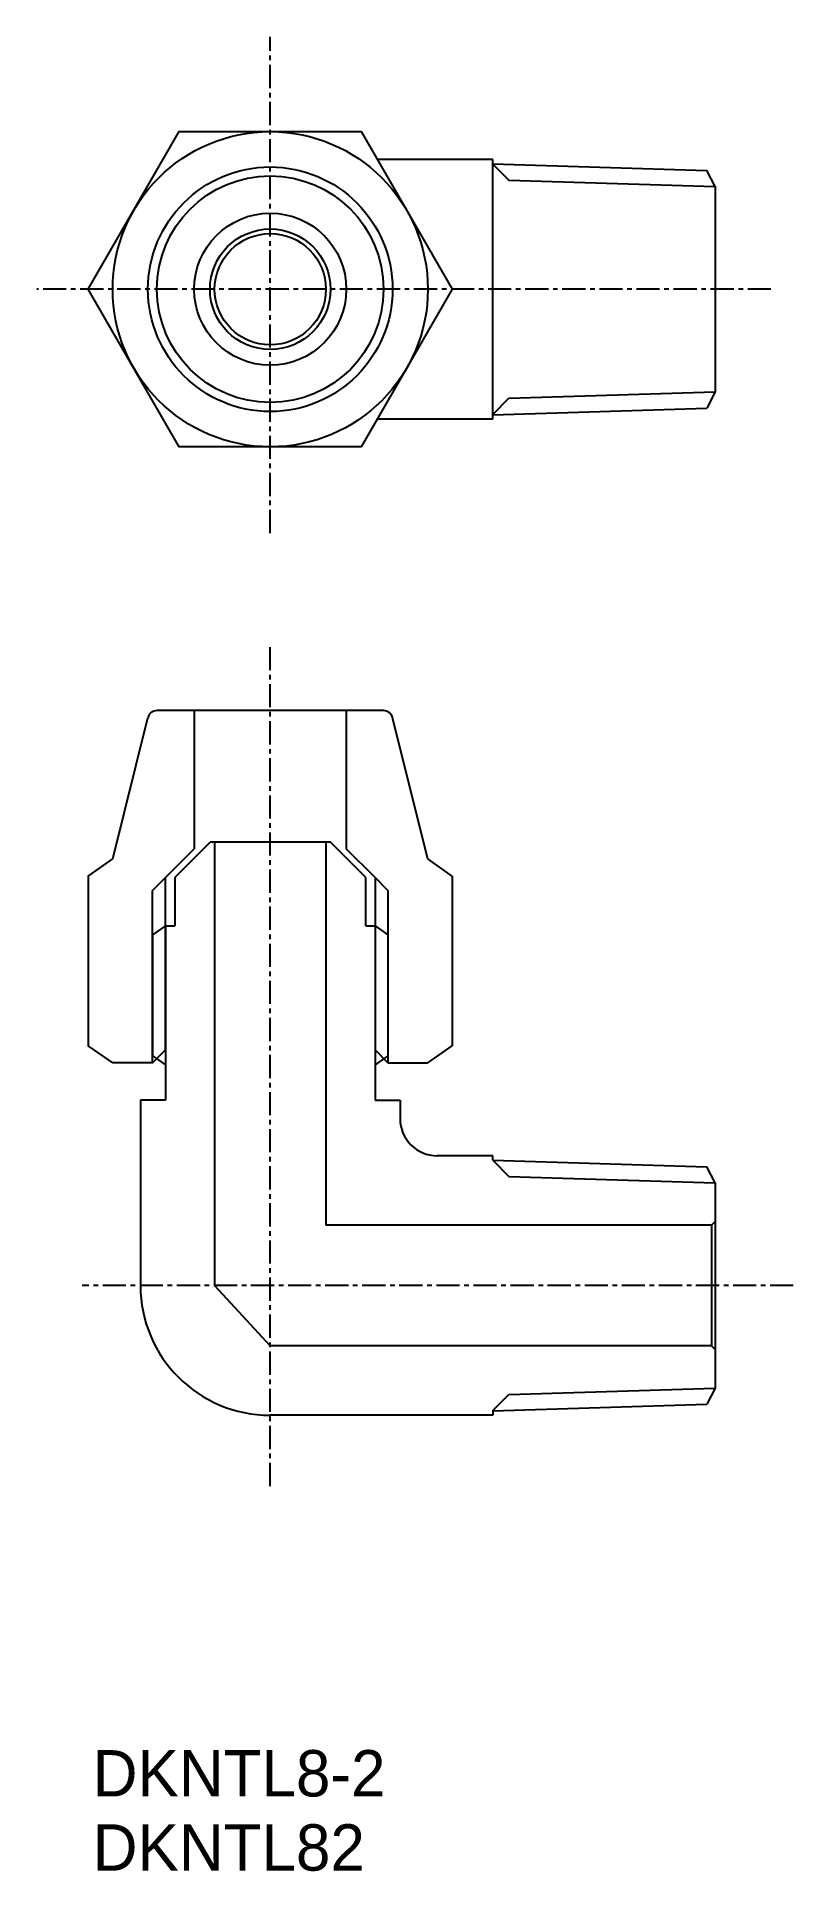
# Model space of a CAD drawing. Extents: x 1274.4 to 1315.2, y -135.9 to -37.
import ezdxf

# ---------------------------------------------------------------- set-up
doc = ezdxf.new("R2010")
doc.units = 0
doc.linetypes.add('CENTER', pattern=[2, 1.25, -0.25, 0.25, -0.25])
doc.layers.get('0').update_dxf_attribs({"linetype": 'CONTINUOUS'})
doc.layers.add('CENTER', color=1, linetype='CENTER')

msp = doc.modelspace()

# ---------------------------------------------------------------- linework, layer by layer
at = {"color": 7, "linetype": 'CONTINUOUS'}
for p, q in [((1298.987, -43.579), (1292.761, -43.579)), ((1298.987, -57.579), (1298.987, -43.579)), ((1298.987, -43.813), (1310.534, -44.173)), ((1310.987, -45.044), (1310.534, -44.173)), ((1310.987, -45.044), (1310.987, -56.113)), ((1310.987, -56.113), (1310.534, -56.983)), ((1298.987, -57.344), (1310.534, -56.983)), ((1298.987, -57.579), (1292.76, -57.579)), ((1278.487, -81.305), (1280.392, -73.684)), ((1293.097, -73.305), (1280.877, -73.305)), ((1282.887, -73.305), (1282.887, -80.755)), ((1291.087, -73.305), (1291.087, -80.755)), ((1295.487, -81.305), (1293.582, -73.684)), ((1281.337, -82.305), (1282.887, -80.755)), ((1281.837, -82.305), (1283.737, -80.405)), ((1290.237, -80.405), (1283.737, -80.405)), ((1283.987, -80.405), (1283.987, -104.305)), ((1289.987, -80.405), (1289.987, -101.055)), ((1292.137, -82.305), (1290.237, -80.405)), ((1292.637, -82.305), (1291.087, -80.755)), ((1277.172, -82.226), (1278.487, -81.305)), ((1296.802, -82.226), (1295.487, -81.305)), ((1277.172, -82.226), (1277.172, -91.385)), ((1281.337, -82.305), (1280.637, -83.005)), ((1281.337, -91.605), (1281.337, -82.305)), ((1281.837, -82.305), (1281.837, -84.905)), ((1292.137, -84.905), (1292.137, -82.305)), ((1292.637, -82.305), (1292.637, -91.605)), ((1292.637, -82.305), (1293.337, -83.005)), ((1296.802, -82.226), (1296.802, -91.385)), ((1281.337, -84.905), (1280.637, -85.396)), ((1281.337, -84.905), (1281.337, -94.305)), ((1281.337, -84.905), (1281.837, -84.905)), ((1292.137, -84.905), (1292.637, -84.905)), ((1292.637, -84.905), (1292.637, -94.305)), ((1292.637, -84.905), (1293.337, -85.396)), ((1280.637, -85.396), (1280.631, -91.911)), ((1293.337, -85.396), (1293.337, -91.915)), ((1278.487, -92.305), (1277.172, -91.385)), ((1280.637, -92.305), (1281.337, -91.605)), ((1280.637, -91.915), (1281.337, -92.405)), ((1293.337, -92.305), (1292.637, -91.605)), ((1293.337, -91.915), (1292.637, -92.405)), ((1295.487, -92.305), (1296.802, -91.385)), ((1280.637, -92.305), (1278.487, -92.305)), ((1293.337, -92.305), (1295.487, -92.305)), ((1279.987, -94.305), (1279.987, -104.305)), ((1281.337, -94.305), (1279.987, -94.305)), ((1292.637, -94.305), (1293.987, -94.305)), ((1293.987, -94.305), (1293.987, -95.305)), ((1298.987, -97.305), (1295.987, -97.305)), ((1298.987, -97.555), (1298.987, -97.305)), ((1298.987, -97.539), (1310.534, -97.9)), ((1310.987, -98.77), (1310.534, -97.9)), ((1310.987, -98.77), (1310.987, -109.84)), ((1310.787, -101.055), (1310.987, -100.855)), ((1310.787, -101.055), (1289.987, -101.055)), ((1310.787, -101.055), (1310.787, -107.555)), ((1283.987, -104.305), (1286.987, -107.555)), ((1310.787, -107.555), (1286.987, -107.555)), ((1310.787, -107.555), (1310.987, -107.755)), ((1298.987, -111.071), (1310.534, -110.71)), ((1310.987, -109.84), (1310.534, -110.71)), ((1298.987, -111.305), (1286.987, -111.305)), ((1298.987, -111.055), (1298.987, -111.305))]:
    msp.add_line(p, q, dxfattribs=at)
at = {"color": 3, "linetype": 'CONTINUOUS'}
for p, q in [((1298.987, -43.828), (1299.854, -44.696)), ((1299.854, -44.696), (1310.987, -45.044)), ((1299.854, -56.461), (1310.987, -56.113)), ((1298.987, -57.328), (1299.854, -56.461)), ((1280.637, -92.305), (1280.637, -83.005)), ((1293.337, -83.005), (1293.337, -92.305)), ((1298.987, -97.555), (1299.854, -98.422)), ((1299.854, -98.422), (1310.987, -98.77)), ((1298.987, -111.055), (1299.854, -110.188)), ((1299.854, -110.188), (1310.987, -109.84))]:
    msp.add_line(p, q, dxfattribs=at)
at = {"color": 7, "linetype": 'CONTINUOUS'}
msp.add_lwpolyline([(1296.802, -50.578), (1291.895, -59.078), (1282.08, -59.078), (1277.172, -50.578), (1282.08, -42.078), (1291.895, -42.078)], close=True, dxfattribs=at)
for radius in [8.5, 6.595, 6.11, 4.1, 3.25, 3]:
    msp.add_circle((1286.987, -50.578), radius, dxfattribs=at)
for centre, radius, start, end in [((1280.877, -73.805), 0.5, 90, 165.96376), ((1293.097, -73.805), 0.5, 14.03624, 90), ((1295.987, -95.305), 2, 180, 270), ((1286.987, -104.305), 7, 180, 270)]:
    msp.add_arc(centre, radius, start, end, dxfattribs=at)
at = {"layer": 'CENTER', "color": 1, "linetype": 'CENTER'}
for p, q in [((1286.987, -63.729), (1286.987, -36.958)), ((1313.987, -50.578), (1274.389, -50.578)), ((1286.987, -115.124), (1286.987, -69.694)), ((1315.198, -104.305), (1276.835, -104.305))]:
    msp.add_line(p, q, dxfattribs=at)

# ---------------------------------------------------------------- texts
for s, p in [('DKNTL8-2', (1277.412, -131.863)), ('DKNTL82', (1277.412, -135.863))]:
    msp.add_text(s, height=2.5).set_placement(p)

doc.saveas('drawing.dxf')
